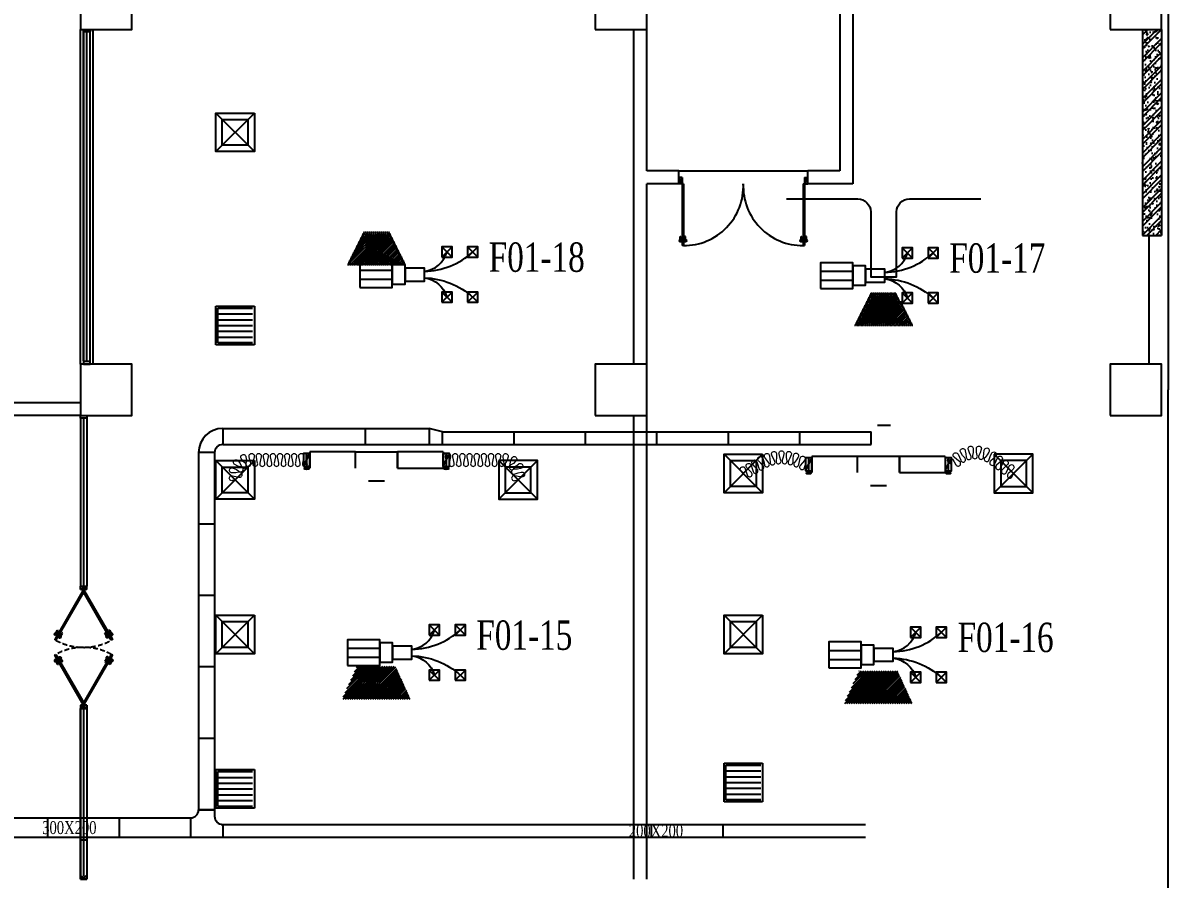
# Model space of a CAD drawing. Header units: metres. Extents: x 352651 to 530851, y -87517 to -24441.
# Drawn here: x 381839 to 399633, y -48460 to -35160 of the extents above; entities that cross this region are included whole.
import ezdxf
from ezdxf.enums import TextEntityAlignment as Align

# ---------------------------------------------------------------- set-up
doc = ezdxf.new("R2010")
doc.units = ezdxf.units.M
doc.header["$LTSCALE"] = 300
doc.header["$MEASUREMENT"] = 0
doc.linetypes.add('DASHED2', pattern=[0.375, 0.25, -0.125])
for name, color, linetype in [('CUA', 8, 'CONTINUOUS'), ('CUAGIO', 2, 'CONTINUOUS'), ('DIFFUSER', 4, 'CONTINUOUS'), ('DUCT', 2, 'CONTINUOUS'), ('FCU', 1, 'CONTINUOUS'), ('FLEX', 5, 'CONTINUOUS'), ('HATCH', 145, 'CONTINUOUS'), ('KHUAT', 8, 'DASHED2'), ('KICH-THUOC', 9, 'CONTINUOUS'), ('KT', 1, 'CONTINUOUS'), ('THAY', 9, 'CONTINUOUS'), ('TUONG', 7, 'CONTINUOUS'), ('vach', 6, 'CONTINUOUS')]:
    doc.layers.add(name, color=color, linetype=linetype)
doc.layers.add('noi mem', color=5, linetype='BATTING', lineweight=0)
doc.styles.add('PHU', font='vntimeh.shx', dxfattribs={"width": 0.8})
doc.styles.add('ROMANS', font='romans.shx', dxfattribs={"width": 0.75, "bigfont": 'romancvn.shx'})
doc.linetypes.add('BATTING', pattern='A,0.0001,-0.1,[134,ltypeshp.shx,S=0.1,R=0,X=-0.1,Y=0],-0.2,[134,ltypeshp.shx,S=0.1,R=180,X=0.1,Y=0],-0.1', length=0.4001)

# ---------------------------------------------------------------- blocks, each defined once
blk = doc.blocks.new('cot1')
at = {"layer": 'vach'}
blk.add_lwpolyline([(-400, -400), (400, -400), (400, 400), (-400, 400)], close=True, dxfattribs=at)
blk = doc.blocks.new('SAD')
at = {"layer": 'CUAGIO', "color": 8}
for p, q in [((-300, -300), (300, 300)), ((300, -300), (-300, 300))]:
    blk.add_line(p, q, dxfattribs=at)
at = {"layer": 'CUAGIO'}
blk.add_lwpolyline([(300, -300), (300, 300), (-300, 300), (-300, -300)], close=True, dxfattribs=at)
at = {"layer": 'CUAGIO', "color": 8}
blk.add_lwpolyline([(200, -200), (200, 200), (-200, 200), (-200, -200)], close=True, dxfattribs=at)
blk = doc.blocks.new('SAG')
at = {"layer": 'CUAGIO'}
for p, q in [((-300, 300), (-300, -300)), ((300, 300), (-300, 300)), ((300, -300), (300, 300)), ((-300, -300), (300, -300))]:
    blk.add_line(p, q, dxfattribs=at)
at = {"layer": 'CUAGIO', "color": 8}
for p, q in [((-270, 270), (-270, -270)), ((-180, -270), (-180, 270)), ((-90, -270), (-90, 270)), ((0, -270), (0, 270)), ((90, -270), (90, 270)), ((180, -270), (180, 270)), ((270, -270), (270, 270)), ((-270, -270), (270, -270))]:
    blk.add_line(p, q, dxfattribs=at)
blk = doc.blocks.new('1-van gio D200')
at = {"layer": 'CUAGIO'}
h = blk.add_hatch(dxfattribs=at)
h.set_pattern_fill('ANSI31', color=256, scale=100, style=0)
edge = h.paths.add_edge_path()
edge.add_ellipse((486127, -58494), major_axis=(-38.1, 0), ratio=0.310482, start_angle=0, end_angle=360, ccw=False)
for p, q in [((486167, -58437), (486087, -58277)), ((486127, -58257), (486127, -58494))]:
    blk.add_line(p, q, dxfattribs=at)
blk.add_lwpolyline([(486177, -58457), (486077, -58457), (486077, -58257), (486177, -58257)], close=True, dxfattribs=at)
at = {"layer": 'CUAGIO', "const_width": 3}
for points in [[(486167, -58437), (486087, -58277)], [(486127, -58257), (486127, -58494)]]:
    blk.add_lwpolyline(points, dxfattribs=at)
at = {"layer": 'CUAGIO', "const_width": 5.35}
blk.add_lwpolyline([(486131, -58357, -1), (486123, -58357, -1)], format="xyb", close=True, dxfattribs=at)
at = {"layer": 'CUAGIO', "extrusion": (0, 0, -1)}
blk.add_ellipse((486127, -58494), major_axis=(-38.1, 0), ratio=0.310482, start_param=-1.570796, end_param=4.712389, dxfattribs=at)
blk = doc.blocks.new('FCU_STD')
at = {"layer": 'DIFFUSER', "ltscale": 1.5}
for p, q in [((370, 270), (530, 430)), ((370, 430), (530, 270)), ((770, 270), (930, 430)), ((770, 430), (930, 270)), ((370, -430), (530, -270)), ((370, -270), (530, -430)), ((770, -430), (930, -270)), ((770, -270), (930, -430))]:
    blk.add_line(p, q, dxfattribs=at)
at = {"layer": 'DIFFUSER'}
for points in [[(370, 270), (530, 270), (530, 430), (370, 430)], [(770, 270), (930, 270), (930, 430), (770, 430)], [(370, -430), (530, -430), (530, -270), (370, -270)], [(770, -430), (930, -430), (930, -270), (770, -270)]]:
    blk.add_lwpolyline(points, close=True, dxfattribs=at)
at = {"layer": 'DUCT'}
for points in [[(-400, -150), (-200, -150), (-200, 150), (-400, 150)], [(-200, -100), (100, -100), (100, 100), (-200, 100)]]:
    blk.add_lwpolyline(points, close=True, dxfattribs=at)
at = {"layer": 'FCU', "ltscale": 1.5}
for p, q in [((-900, 70), (-400, 70)), ((-900, -70), (-400, -70))]:
    blk.add_line(p, q, dxfattribs=at)
at = {"layer": 'FCU'}
blk.add_lwpolyline([(-900, -200), (-400, -200), (-400, 200), (-900, 200)], close=True, dxfattribs=at)
at = {"layer": 'FLEX'}
for points in [[(100, 50, 0.3), (450, 350)], [(100, 50, 0.18), (850, 350)], [(100, -50, -0.3), (450, -350)], [(100, -50, -0.18), (850, -350)]]:
    blk.add_lwpolyline(points, format="xyb", dxfattribs=at)

msp = doc.modelspace()

# ---------------------------------------------------------------- hatches: boundary and pattern name
at = {"layer": 'HATCH', "linetype": 'Continuous'}
h = msp.add_hatch(dxfattribs=at)
h.set_pattern_fill('ANSI32,_O', color=256, scale=400)
h.set_pattern_definition([(45, (-89100, -347750.56), (-106.066017, 106.066017), []), (45, (-89029.29, -347750.56), (-106.066017, 106.066017), [])])
h.paths.add_polyline_path([(399432.5, -35259.6), (399232.5, -35259.6), (399232.5, -38459.6), (399432.5, -38459.6)])
h.paths.add_polyline_path([(399532.5, -35259.6), (399432.5, -35259.6), (399432.5, -38459.6), (399532.5, -38459.6)])
h = msp.add_hatch(dxfattribs=at)
h.set_pattern_fill('AR-CONC,_O', color=256, scale=30)
h.set_pattern_definition([(50, (-89100, -347750.56), (215.178055, -18.82564), [22.5, -247.5]), (355, (-89100, -347750.56), (-41.6254, 225.65764), [18, -198]), (100.4514, (-89082.07, -347752.12), (173.552815, 206.83186), [19.12206, -210.34263]), (46.1842, (-89100, -347690.56), (320.17231, -49.6557), [33.75, -371.25]), (96.6356, (-89073.32, -347694.7), (280.39881, 292.23536), [28.68309, -315.5139]), (351.1842, (-89100, -347690.56), (280.39858, 292.23558), [27, -297]), (21, (-89070, -347705.56), (179.072116, -120.785667), [22.5, -247.5]), (326, (-89070, -347705.56), (72.9946, 217.54501), [18, -198]), (71.4514, (-89055.08, -347715.62), (252.06679, 96.75915), [19.12206, -210.34263]), (37.5, (-89100, -347750.556), (3.647957, 99.868156), [0, -195.6, 0, -201, 0, -198.75]), (7.5, (-89100, -347750.56), (78.920861, 118.323514), [0, -114.6, 0, -191.1, 0, -75.75]), (327.5, (-89166.9, -347750.556), (160.146731, -6.766462), [0, -75, 0, -234, 0, -310.5]), (317.5, (-89196.9, -347750.56), (174.95585, 30.031495), [0, -97.5, 0, -155.4, 0, -220.5])])
h.paths.add_polyline_path([(399432.5, -35259.6), (399232.5, -35259.6), (399232.5, -38459.6), (399432.5, -38459.6)])
h.paths.add_polyline_path([(399532.5, -35259.6), (399432.5, -35259.6), (399432.5, -38459.6), (399532.5, -38459.6), (399532.5, -36888, -0.4466567), (399499.2, -36858.2, -0.4466567), (399532.5, -36828.4)])
at = {"layer": 'KICH-THUOC'}
h = msp.add_hatch(dxfattribs=at)
h.set_pattern_fill('DOTS', color=2, scale=200, style=0)
h.set_pattern_definition([(0, (-203104.336, -712.489), (6.25, 12.5), [0, -12.5])])
h.paths.add_polyline_path([(387740.8, -38884.1), (386924.2, -38884.1), (387151, -38434.1), (387514, -38434.1)], flags=16)
h.paths.add_polyline_path([(387789.5, -38914.1), (386875.5, -38914.1), (387132.5, -38404.1), (387532.5, -38404.1)])
h = msp.add_hatch(dxfattribs=at)
h.set_pattern_fill('ANSI31', color=2, scale=200, style=0)
h.set_pattern_definition([(45, (-203104.336, -712.49), (-17.6776695, 17.6776695), [])])
h.paths.add_polyline_path([(387740.8, -38884.1), (386924.2, -38884.1), (387151, -38434.1), (387514, -38434.1)])
h = msp.add_hatch(dxfattribs=at)
h.set_pattern_fill('DOTS', color=2, scale=200, style=0)
h.set_pattern_definition([(0, (-203304.338, -1218.766), (6.25, 12.5), [0, -12.5])])
h.paths.add_polyline_path([(395621, -39834.1), (394804.5, -39834.1), (395031.2, -39384.1), (395394.3, -39384.1)], flags=16)
h.paths.add_polyline_path([(395669.8, -39864.1), (394755.8, -39864.1), (395012.8, -39354.1), (395412.8, -39354.1)])
h = msp.add_hatch(dxfattribs=at)
h.set_pattern_fill('ANSI31', color=2, scale=200, style=0)
h.set_pattern_definition([(45, (-203304.338, -534.07), (-17.6776695, 17.6776695), [])])
h.paths.add_polyline_path([(395621, -39834.1), (394804.5, -39834.1), (395031.2, -39384.1), (395394.3, -39384.1)])
h = msp.add_hatch(dxfattribs=at)
h.set_pattern_fill('ANSI31', color=2, scale=200, style=0)
h.set_pattern_definition([(45, (-203104.336, -284.07), (-17.6776695, 17.6776695), [])])
h.paths.add_polyline_path([(387632.5, -45153.8), (387032.5, -45153.8), (386799, -45663.8), (387866, -45663.8)])
h = msp.add_hatch(dxfattribs=at)
h.set_pattern_fill('ANSI31', color=2, scale=200, style=0)
h.set_pattern_definition([(45, (-203304.336, -284.07), (-17.6776695, 17.6776695), [])])
h.paths.add_polyline_path([(395432.5, -45223.1), (394832.5, -45223.1), (394599, -45733.1), (395666, -45733.1)])

# ---------------------------------------------------------------- linework, layer by layer
at = {"layer": 'CUA', "linetype": 'Continuous'}
for p, q in [((382782.5, -35259.6), (382782.5, -40409.6)), ((382782.5, -40409.6), (382782.5, -35259.6)), ((382832.5, -40409.6), (382832.5, -35299.6)), ((382882.5, -40409.6), (382882.5, -35259.6)), ((382732.5, -41299.6), (382732.5, -43909.6)), ((382782.5, -41299.6), (382782.5, -43909.6)), ((382832.5, -41299.6), (382832.5, -43909.6)), ((382732.5, -48459.6), (382732.5, -45809.6)), ((382732.5, -45809.6), (382732.5, -48459.6)), ((382782.5, -45809.6), (382782.3, -48406.8)), ((382832.5, -45809.6), (382832.5, -48459.6))]:
    msp.add_line(p, q, dxfattribs=at)
at = {"layer": 'CUA'}
for p, q in [((392032.5, -37659.6), (392032.5, -37559.6)), ((392082.5, -37559.6), (392032.5, -37659.6)), ((392082.5, -37659.6), (392032.5, -37559.6)), ((392082.5, -37559.6), (392032.5, -37559.6)), ((392082.5, -37659.6), (392032.5, -37659.6)), ((392082.5, -37559.6), (392082.5, -37659.6)), ((392082.5, -37659.6), (392082.5, -38618.6)), ((392102.5, -37659.6), (392082.5, -37659.6)), ((392102.5, -37659.6), (392102.5, -38618.6)), ((393962.5, -37659.6), (393962.5, -38618.6)), ((393962.5, -37659.6), (393982.5, -37659.6)), ((393982.5, -37559.6), (393982.5, -37659.6)), ((393982.5, -37559.6), (394032.5, -37659.6)), ((393982.5, -37659.6), (394032.5, -37559.6)), ((393982.5, -37559.6), (394032.5, -37559.6)), ((393982.5, -37659.6), (393982.5, -38618.6)), ((393982.5, -37659.6), (394032.5, -37659.6)), ((392082, -38544), (392032.8, -38544)), ((392051.5, -38478.5), (392063.3, -38478.5)), ((392051.5, -38527.7), (392051.5, -38478.5)), ((392057.4, -38570.1), (392057.4, -38515.2)), ((392063.3, -38527.7), (392063.3, -38478.5)), ((392105.6, -38544), (392154.8, -38544)), ((392124.4, -38527.7), (392124.4, -38478.5)), ((392136.2, -38478.5), (392124.4, -38478.5)), ((392130.3, -38570.1), (392130.3, -38515.2)), ((392136.2, -38527.7), (392136.2, -38478.5)), ((393959.4, -38544), (393910.2, -38544)), ((393928.9, -38527.7), (393928.9, -38478.5)), ((393928.9, -38478.5), (393940.7, -38478.5)), ((393934.8, -38570.1), (393934.8, -38515.2)), ((393940.7, -38527.7), (393940.7, -38478.5)), ((393983, -38544), (394032.2, -38544)), ((394013.6, -38478.5), (394001.7, -38478.5)), ((394001.7, -38527.7), (394001.7, -38478.5)), ((394007.7, -38570.1), (394007.7, -38515.2)), ((394013.6, -38527.7), (394013.6, -38478.5)), ((392102.5, -38618.6), (392082.5, -38618.6)), ((393962.5, -38618.6), (393982.5, -38618.6)), ((382732.5, -43909.6), (382832.1, -43909.6)), ((382832.1, -43962.3), (382732.5, -43909.6)), ((382732.5, -43962.3), (382832.1, -43909.6)), ((382732.5, -43962.3), (382732.5, -43909.6)), ((382832.1, -43962.3), (382832.1, -43909.6)), ((382832.1, -43962.3), (382732.5, -43962.3)), ((382370.3, -44669.5), (382325.3, -44643.5)), ((382333.9, -44680.4), (382362.9, -44630.2)), ((382350.9, -44638.5), (382376.9, -44593.5)), ((382361.7, -44644.7), (382387.7, -44599.7)), ((382376.9, -44593.5), (382387.7, -44599.7)), ((382417.5, -44677), (382443.5, -44631.9)), ((382428.3, -44683.2), (382454.3, -44638.2)), ((382454.3, -44638.2), (382443.5, -44631.9)), ((383110.3, -44638.2), (383121.1, -44631.9)), ((383136.3, -44683.2), (383110.3, -44638.2)), ((383147.1, -44677), (383121.1, -44631.9)), ((383187.7, -44593.5), (383176.9, -44599.7)), ((383202.9, -44644.7), (383176.9, -44599.7)), ((383213.7, -44638.5), (383187.7, -44593.5)), ((383194.3, -44669.5), (383239.3, -44643.5)), ((383230.7, -44680.4), (383201.7, -44630.2)), ((382391.8, -44681.9), (382436.8, -44707.9)), ((382400.6, -44718.8), (382429.5, -44668.7)), ((383172.8, -44681.9), (383127.8, -44707.9)), ((383164, -44718.8), (383135.1, -44668.7)), ((382391.8, -45037.2), (382436.8, -45011.3)), ((382400.6, -45000.3), (382429.5, -45050.5)), ((383172.8, -45037.2), (383127.8, -45011.3)), ((383164, -45000.3), (383135.1, -45050.5)), ((382370.3, -45049.7), (382325.3, -45075.6)), ((382333.9, -45038.8), (382362.9, -45088.9)), ((382350.9, -45080.6), (382376.9, -45125.7)), ((382361.7, -45074.4), (382387.7, -45119.4)), ((382376.9, -45125.7), (382387.7, -45119.4)), ((382417.5, -45042.2), (382443.5, -45087.2)), ((382428.3, -45035.9), (382454.3, -45081)), ((382454.3, -45081), (382443.5, -45087.2)), ((383136.3, -45035.9), (383110.3, -45081)), ((383110.3, -45081), (383121.1, -45087.2)), ((383147.1, -45042.2), (383121.1, -45087.2)), ((383202.9, -45074.4), (383176.9, -45119.4)), ((383187.7, -45125.7), (383176.9, -45119.4)), ((383213.7, -45080.6), (383187.7, -45125.7)), ((383194.3, -45049.7), (383239.3, -45075.6)), ((383230.7, -45038.8), (383201.7, -45088.9)), ((382832.1, -45756.8), (382732.5, -45756.8)), ((382832.1, -45756.8), (382732.5, -45809.6)), ((382732.5, -45756.8), (382832.1, -45809.6)), ((382732.5, -45756.8), (382732.5, -45809.6)), ((382732.5, -45809.6), (382832.1, -45809.6)), ((382832.1, -45756.8), (382832.1, -45809.6)), ((382832.1, -47856.8), (382732.5, -47856.8)), ((382832.1, -48406.8), (382732.5, -48459.6)), ((382732.5, -48406.8), (382832.1, -48459.6)), ((382732.5, -48406.8), (382732.5, -48459.6)), ((382732.5, -48459.6), (382832.1, -48459.6)), ((382832.1, -48406.8), (382832.1, -48459.6))]:
    msp.add_line(p, q, dxfattribs=at)
at = {"layer": 'CUA', "linetype": 'Continuous'}
for points in [[(382882.5, -35259.6), (382882.5, -35299.6), (382782.5, -35299.6), (382782.5, -35259.6)], [(382882.5, -40459.6), (382882.5, -40419.6), (382782.5, -40419.6), (382782.5, -40459.6)], [(382832.5, -41259.6), (382832.5, -41299.6), (382732.5, -41299.6), (382732.5, -41259.6)]]:
    msp.add_lwpolyline(points, close=True, dxfattribs=at)
at = {"layer": 'CUA'}
for points in [[(382352, -44749.9), (382800.6, -43972.9), (382782.3, -43962.3), (382333.7, -44739.4)], [(383212.6, -44749.9), (382764, -43972.9), (382782.3, -43962.3), (383230.9, -44739.4)], [(382352, -44969.2), (382800.6, -45746.2), (382782.3, -45756.8), (382333.7, -44979.8)], [(383212.6, -44969.2), (382764, -45746.2), (382782.3, -45756.8), (383230.9, -44979.8)]]:
    msp.add_lwpolyline(points, close=True, dxfattribs=at)
for centre in [(392057.4, -38544), (392130.3, -38544), (393934.8, -38544), (394007.7, -38544)]:
    msp.add_circle(centre, 17.3, dxfattribs=at)
for centre, start, end in [((392110.4, -37695.8), 269.51221, 2.25101), ((393954.7, -37695.8), 177.74899, 270.48779)]:
    msp.add_arc(centre, 922.9, start, end, dxfattribs=at)
for centre, major_axis in [((382347.7, -44656.5), (4.7, -17.6)), ((383150.2, -44694.9), (17.6, -4.7)), ((382414.4, -45024.2), (-17.6, 4.7)), ((383216.9, -45062.7), (-4.7, 17.6))]:
    msp.add_ellipse(centre, major_axis=major_axis, ratio=1, dxfattribs=at)
at = {"layer": 'CUA', "extrusion": (0, 0, -1)}
for centre, major_axis in [((383216.9, -44656.5), (-4.7, -17.6)), ((382414.4, -44694.9), (-17.6, -4.7)), ((383150.2, -45024.2), (17.6, 4.7)), ((382347.7, -45062.7), (4.7, 17.6))]:
    msp.add_ellipse(centre, major_axis=major_axis, ratio=1, dxfattribs=at)
at = {"layer": 'CUAGIO'}
for p, q in [((384943.4, -41459.6), (388150, -41459.6)), ((388360, -41509.6), (395020, -41509.6)), ((388150, -41709.6), (395020, -41709.6)), ((386297.5, -41824), (386297.5, -42074)), ((387007.5, -42074), (387007.5, -41824)), ((387657.5, -41824), (387657.5, -42074)), ((387657.5, -42074), (387657.5, -41824)), ((388367.5, -41824), (388367.5, -42074)), ((394097.5, -41893.4), (394097.5, -42143.4)), ((394807.5, -42143.4), (394807.5, -41893.4)), ((395457.5, -41893.4), (395457.5, -42143.4)), ((395457.5, -42143.4), (395457.5, -41893.4)), ((396167.5, -41893.4), (396167.5, -42143.4)), ((387657.5, -42074), (388367.5, -42074)), ((395457.5, -42143.4), (396167.5, -42143.4)), ((387207.5, -42274), (387457.5, -42274)), ((395007.5, -42343.4), (395257.5, -42343.4)), ((370183.5, -47509.6), (384443.4, -47509.6)), ((384920, -47609.6), (394932.5, -47609.6)), ((384943.4, -47609.6), (384943.4, -47809.6)), ((391603.4, -47609.6), (391603.4, -47809.6)), ((392713.4, -47609.6), (392713.4, -47809.6)), ((370333.5, -47809.6), (394933.4, -47809.6)), ((388072.5, -47809.6), (394752.5, -47809.6))]:
    msp.add_line(p, q, dxfattribs=at)
at = {"layer": 'CUAGIO', "color": 2}
for p, q in [((384943.4, -41459.6), (384943.4, -41709.6)), ((384943.4, -41459.6), (384943.4, -41709.6)), ((384568.4, -41834.6), (384568.4, -47384.6)), ((384818.4, -41834.6), (384568.4, -41834.6)), ((384818.4, -41834.6), (384818.4, -47484.6)), ((384818.4, -42944.6), (384568.4, -42944.6)), ((384818.4, -44054.6), (384568.4, -44054.6)), ((384818.4, -45164.6), (384568.4, -45164.6)), ((384818.4, -46274.6), (384568.4, -46274.6)), ((384568.4, -47384.6), (384818.4, -47384.6)), ((384818.4, -47384.6), (384568.4, -47384.6)), ((382223.4, -47509.6), (382223.4, -47809.6)), ((383333.4, -47509.6), (383333.4, -47809.6)), ((384443.4, -47509.6), (384443.4, -47809.6))]:
    msp.add_line(p, q, dxfattribs=at)
at = {"layer": 'CUAGIO', "ltscale": 1.5}
for p, q in [((387007.5, -41824), (387657.5, -41824)), ((395457.5, -41893.4), (394807.5, -41893.4))]:
    msp.add_line(p, q, dxfattribs=at)
at = {"layer": 'CUAGIO', "color": 2}
msp.add_lwpolyline([(393702.8, -37894.1), (394812.8, -37894.1, -0.4142136), (395012.8, -38094.1), (395012.8, -39104.1), (395412.8, -39104.1), (395412.8, -38094.1, -0.4142136), (395612.8, -37894.1), (396722.8, -37894.1)], format="xyb", dxfattribs=at)
at = {"layer": 'CUAGIO'}
for points in [[(386247.5, -41849), (386297.5, -41849), (386297.5, -42049), (386247.5, -42049)], [(388367.5, -41849), (388417.5, -41849), (388417.5, -42049), (388367.5, -42049)]]:
    msp.add_lwpolyline(points, close=True, dxfattribs=at)
for points in [[(387007.5, -41824), (386297.5, -41824)], [(388367.5, -41824), (387657.5, -41824)], [(394807.5, -41893.4), (394097.5, -41893.4)], [(396167.5, -41893.4), (395457.5, -41893.4)]]:
    msp.add_lwpolyline(points, dxfattribs=at)
at = {"layer": 'CUAGIO', "color": 2}
for centre, radius, start, end in [((384943.4, -41834.6), 375, 90, 180), ((384943.4, -41834.6), 125, 90, 180), ((384443.4, -47384.6), 125, 270, 360), ((384943.4, -47484.6), 125, 180, 270)]:
    msp.add_arc(centre, radius, start, end, dxfattribs=at)
at = {"layer": 'KHUAT'}
for centre, start, end in [((382782.3, -43960.3), 241.40997, 298.59003), ((382782.3, -45758.8), 61.40997, 118.59003)]:
    msp.add_arc(centre, 899.3, start, end, dxfattribs=at)
at = {"layer": 'KICH-THUOC', "color": 2}
for p, q in [((395120, -41409.6), (395320, -41409.6)), ((387163.4, -41709.6), (387163.4, -41459.6)), ((388150, -41459.6), (388150, -41709.6)), ((388360, -41509.6), (388150, -41459.6)), ((388360, -41709.6), (388360, -41509.6)), ((388360, -41709.6), (388360, -41509.6)), ((389470, -41709.6), (389470, -41509.6)), ((390580, -41709.6), (390580, -41509.6)), ((391690, -41709.6), (391690, -41509.6)), ((392800, -41709.6), (392800, -41509.6)), ((393910, -41709.6), (393910, -41509.6)), ((395020, -41709.6), (395020, -41509.6)), ((395020, -41709.6), (395020, -41509.6)), ((384943.4, -41709.6), (388150, -41709.6))]:
    msp.add_line(p, q, dxfattribs=at)
at = {"layer": 'noi mem', "ltscale": 1.5}
for points in [[(393032.5, -42159.6), (392997.4, -42122.2, -1.3333333), (393062.1, -42084.2), (393077.7, -42133), (393093.3, -42181.8, 1.3333333), (393157.9, -42143.8), (393122.8, -42106.5), (393087.8, -42069.1, -1.3333333), (393152.4, -42031.1), (393168, -42079.9), (393183.6, -42128.7, 1.3333333), (393248.3, -42090.7), (393213.2, -42053.3), (393178.1, -42016, -1.3333333), (393242.7, -41978), (393258.3, -42026.8), (393273.9, -42075.6, 1.3333333), (393338.6, -42037.6), (393303.5, -42000.2), (393268.8, -41961.9, -1.3333333), (393334.1, -41925), (393349.1, -41974.4), (393359.7, -42024, 1.3333333), (393427.7, -41992.3), (393396.6, -41952.3), (393368.6, -41908.7, -1.3333333), (393439, -41882.9), (393445.8, -41934.3), (393447.8, -41985, 1.3333333), (393520.2, -41965.4), (393496.3, -41920.6), (393476.2, -41872.9, -1.3333333), (393550, -41859.6), (393547.9, -41911.3), (393541.2, -41961.6, 1.3333333), (393615.9, -41954.7), (393600, -41906.5), (393588.4, -41856, -1.3333333), (393663.4, -41855.5), (393652.4, -41906.1), (393637.2, -41954.5, 1.3333333), (393712, -41960.5), (393704.6, -41910.3), (393701.7, -41858.5, -1.3333333), (393775.7, -41870.9), (393756.3, -41918.9), (393733.1, -41964, 1.3333333), (393805.7, -41982.6), (393807, -41931.9), (393813, -41880.4, -1.3333333), (393883.8, -41905.2), (393856.5, -41949.2), (393825.9, -41989.6, 1.3333333), (393894.3, -42020.4), (393904.2, -41970.6), (393916.9, -41921, -1.3333333), (393983.7, -41955.1), (393950.9, -41994.5), (393918, -42033.8, 1.3333333), (393984.8, -42068), (393997.5, -42018.4)], [(396267.5, -42018.4), (396226.1, -41988.8, -1.3333333), (396280.3, -41936.9), (396308, -41979.6), (396335.6, -42022.2, 1.3333333), (396389.9, -41970.5), (396348.7, -41940.9), (396309.6, -41906.9, -1.3333333), (396368.4, -41860.3), (396392.6, -41906.1), (396409.7, -41953, 1.3333333), (396474, -41914.5), (396440.7, -41877.2), (396411.7, -41834.3, -1.3333333), (396480.4, -41804.4), (396492.1, -41854.9), (396496.5, -41904.7, 1.3333333), (396568.6, -41883.9), (396545.9, -41839.4), (396528.9, -41790.5, -1.3333333), (396603.1, -41779.2), (396601.3, -41831), (396592.9, -41880.3, 1.3333333), (396667.8, -41878.8), (396657.4, -41829.9), (396653.6, -41778.2, -1.3333333), (396728.1, -41786.5), (396713.1, -41836), (396692.2, -41881.4, 1.3333333), (396765.1, -41899.3), (396767.5, -41849.3), (396777.1, -41798.5, -1.3333333), (396847, -41825.6), (396819.8, -41869.6), (396787.9, -41908.2, 1.3333333), (396853.8, -41944.1), (396869, -41896.5), (396890.3, -41849.8, -1.3333333), (396951.6, -41893), (396914.9, -41928.8), (396877.8, -41963.7, 1.3333333), (396938.5, -42007.7), (396960.2, -41961.7), (396982, -41915.7, -1.3333333), (397042.7, -41959.8), (397005.6, -41994.7), (396968.6, -42029.6, 1.3333333), (397029.3, -42073.7), (397051, -42027.7), (397072.7, -41981.7, -1.3333333), (397133.4, -42025.8), (397096.4, -42060.7), (397059.3, -42095.5, 1.3333333), (397120, -42139.6), (397141.8, -42093.6), (397163.5, -42047.6, -1.3333333), (397224.2, -42091.7), (397187.1, -42126.6), (397150.1, -42161.5, 1.3333333), (397210.8, -42205.6), (397232.5, -42159.6)]]:
    msp.add_lwpolyline(points, format="xyb", dxfattribs=at)
at = {"layer": 'noi mem', "linetype": 'ByBlock', "ltscale": 1.5}
for points in [[(385145.6, -42259.6), (385095.6, -42269.5, -1.3333333), (385095.6, -42194.5), (385145.6, -42204.5), (385195.4, -42214.7, 1.3333333), (385195.7, -42139.7), (385145.8, -42149.4), (385093.1, -42150, -1.3333333), (385106.4, -42076.2), (385155.6, -42095.3), (385194.9, -42125, 1.3333333), (385226.9, -42057.1), (385179.1, -42045.7), (385133, -42019.9, -1.3333333), (385181.5, -41962.6), (385214.5, -42003.7), (385233.8, -42049, 1.3333333), (385295.4, -42006.3), (385259.7, -41972.4), (385232.7, -41927.1, -1.3333333), (385303.3, -41901.7), (385311.4, -41953.8), (385305.6, -42002.8, 1.3333333), (385380.3, -41996.2), (385366.1, -41949), (385356.1, -41899, -1.3333333), (385431.1, -41899), (385421.2, -41949), (385411.2, -41999, 1.3333333), (385486.2, -41999), (385476.3, -41949), (385466.3, -41899, -1.3333333), (385541.3, -41899), (385531.4, -41949), (385521.4, -41999, 1.3333333), (385596.4, -41999), (385586.5, -41949), (385576.5, -41899, -1.3333333), (385651.5, -41899), (385641.5, -41949), (385631.6, -41999, 1.3333333), (385706.6, -41999), (385696.6, -41949), (385686.7, -41899, -1.3333333), (385761.7, -41899), (385751.7, -41949), (385741.8, -41999, 1.3333333), (385816.8, -41999), (385806.8, -41949), (385796.9, -41899, -1.3333333), (385871.9, -41899), (385861.9, -41949), (385851.9, -41999, 1.3333333), (385926.9, -41999), (385917, -41949), (385907, -41899, -1.3333333), (385982, -41899), (385972.1, -41949), (385962.1, -41999, 1.3333333), (386037.1, -41999), (386027.2, -41949), (386017.2, -41899, -1.3333333), (386092.2, -41899), (386082.2, -41949), (386072.3, -41999, 1.3333333), (386147.3, -41999), (386137.3, -41949), (386127.4, -41899, -1.3333333), (386202.4, -41899), (386192.4, -41949), (386182.5, -41999, 1.3333333), (386257.5, -41999), (386247.5, -41949)], [(388417.5, -41949), (388407.8, -41899, -1.3333333), (388482.8, -41899), (388473.1, -41949), (388463.5, -41999, 1.3333333), (388538.5, -41999), (388528.8, -41949), (388519.1, -41899, -1.3333333), (388594.1, -41899), (388584.4, -41949), (388574.7, -41999, 1.3333333), (388649.7, -41999), (388640, -41949), (388630.4, -41899, -1.3333333), (388705.4, -41899), (388695.7, -41949), (388686, -41999, 1.3333333), (388761, -41999), (388751.3, -41949), (388741.6, -41899, -1.3333333), (388816.6, -41899), (388806.9, -41949), (388797.3, -41999, 1.3333333), (388872.3, -41999), (388862.6, -41949), (388852.9, -41899, -1.3333333), (388927.9, -41899), (388918.2, -41949), (388908.5, -41999, 1.3333333), (388983.5, -41999), (388973.8, -41949), (388964.2, -41899, -1.3333333), (389039.2, -41899), (389029.5, -41949), (389019.8, -41999, 1.3333333), (389094.8, -41999), (389085.1, -41949), (389075.4, -41899, -1.3333333), (389150.4, -41899), (389140.7, -41949), (389131.1, -41999, 1.3333333), (389206.1, -41999), (389196.4, -41949), (389186.7, -41899, -1.3333333), (389261.7, -41899), (389252, -41949), (389242.3, -41999, 1.3333333), (389317.3, -41999), (389307.6, -41949), (389301.7, -41896.8, -1.3333333), (389376.5, -41902.3), (389363, -41953), (389338.2, -41995.5, 1.3333333), (389409.2, -42019.7), (389415.5, -41970.9), (389436.4, -41922.5, -1.3333333), (389498.6, -41964.4), (389461.5, -42001.9), (389418.7, -42026.1, 1.3333333), (389467.9, -42082.8), (389497.9, -42043.8), (389540.3, -42012.5, -1.3333333), (389572.9, -42080), (389522, -42093.8), (389472.8, -42093.1, 1.3333333), (389486.7, -42166.8), (389532.2, -42148.3), (389582.3, -42138.3, -1.3333333), (389582.7, -42213.3), (389532.5, -42203.9), (389482.5, -42194.2, 1.3333333), (389482.5, -42269.2), (389532.5, -42259.6)]]:
    msp.add_lwpolyline(points, format="xyb", dxfattribs=at)
at = {"layer": 'THAY', "linetype": 'Continuous'}
for p, q in [((382732.5, -40459.6), (382732.5, -35259.6)), ((382932.5, -40459.6), (382932.5, -35259.6))]:
    msp.add_line(p, q, dxfattribs=at)
at = {"layer": 'THAY'}
msp.add_line((392032.5, -37459.6), (394032.5, -37459.6), dxfattribs=at)
at = {"layer": 'TUONG'}
for p, q in [((394532.5, -34359.6), (394532.5, -37459.6)), ((399632.5, -34359.6), (399632.5, -40859.6)), ((394732.5, -34559.6), (394732.5, -37659.6)), ((391332.5, -40459.6), (391332.5, -35259.6)), ((391532.5, -37459.6), (391532.5, -35259.6)), ((399432.5, -35259.6), (399532.5, -35259.6)), ((392032.5, -37459.6), (391532.5, -37459.6)), ((392032.5, -37659.6), (392032.5, -37459.6)), ((394532.5, -37459.6), (394032.5, -37459.6)), ((394032.5, -37659.6), (394032.5, -37459.6)), ((391532.5, -48459.6), (391532.5, -37659.6)), ((392032.5, -37659.6), (391532.5, -37659.6)), ((394732.5, -37659.6), (394032.5, -37659.6)), ((399332.5, -38459.6), (399332.5, -40459.6)), ((399632.5, -49259.6), (399632.5, -40859.6)), ((382732.5, -41059.6), (379232.5, -41059.6)), ((382732.5, -41259.6), (379032.5, -41259.6)), ((391332.5, -48459.6), (391332.5, -41259.6))]:
    msp.add_line(p, q, dxfattribs=at)
at = {"layer": 'vach'}
for p, q in [((399232.5, -35259.6), (399232.5, -38459.6)), ((399532.5, -35259.6), (399532.5, -38459.6)), ((399232.5, -38459.6), (399532.5, -38459.6))]:
    msp.add_line(p, q, dxfattribs=at)

# ---------------------------------------------------------------- block references
at = {"layer": 'CUAGIO', "xscale": -1}
for name, p, rotation in [('SAD', (385135.6, -36859.6), 180), ('SAG', (385135.6, -39859.6), 270), ('SAD', (385135.6, -42259.6), 180), ('SAD', (393032.5, -42159.6), 180), ('SAD', (385135.6, -44659.6), 180), ('SAD', (393032.5, -44659.6), 180), ('SAG', (385135.6, -47059.6), 270), ('SAG', (393032.5, -46959.6), 270)]:
    msp.add_blockref(name, p, dxfattribs=dict(at, rotation=rotation))
for p in [(872374.5, 16408.4), (874544.5, 16408.4), (880174.5, 16339), (882344.5, 16339)]:
    msp.add_blockref('1-van gio D200', p, dxfattribs=at)
at = {"layer": 'CUAGIO', "rotation": 180}
for p in [(389532.5, -42259.6), (397232.5, -42159.6)]:
    msp.add_blockref('SAD', p, dxfattribs=at)
at = {"layer": 'KT', "ltscale": 1.5}
for p in [(387976.8, -39070.1), (395132.5, -39084.6), (387784, -44941.8), (395261.4, -44976.5)]:
    msp.add_blockref('FCU_STD', p, dxfattribs=at)
at = {"layer": 'vach'}
for p in [(383132.5, -34859.6), (391132.5, -34859.6), (399132.5, -34859.6), (383132.5, -40859.6), (391132.5, -40859.6), (399132.5, -40859.6)]:
    msp.add_blockref('cot1', p, dxfattribs=at)

# ---------------------------------------------------------------- texts
at = {"layer": 'CUAGIO', "color": 2, "style": 'PHU', "width": 0.75}
for s, p in [('300x200', (382561.1, -47759.6)), ('200x200', (391675.7, -47809.6))]:
    msp.add_text(s, height=200, dxfattribs=at).set_placement(p, align=Align.CENTER)
at = {"layer": 'KT', "ltscale": 1.5, "char_height": 456.096, "width": 2517.297, "attachment_point": 1, "style": 'ROMANS'}
for s, insert in [('{\\fTimes New Roman|b0|i0|c0|p18;F01-18}', (389076.8, -38570.1)), ('{\\fTimes New Roman|b0|i0|c0|p18;F01-17}', (396232.5, -38584.6)), ('{\\fTimes New Roman|b0|i0|c0|p18;F01-15}', (388884, -44441.8)), ('{\\fTimes New Roman|b0|i0|c0|p18;F01-16}', (396361.4, -44476.5))]:
    msp.add_mtext(s, dxfattribs=dict(at, insert=insert))

doc.saveas('drawing.dxf')
